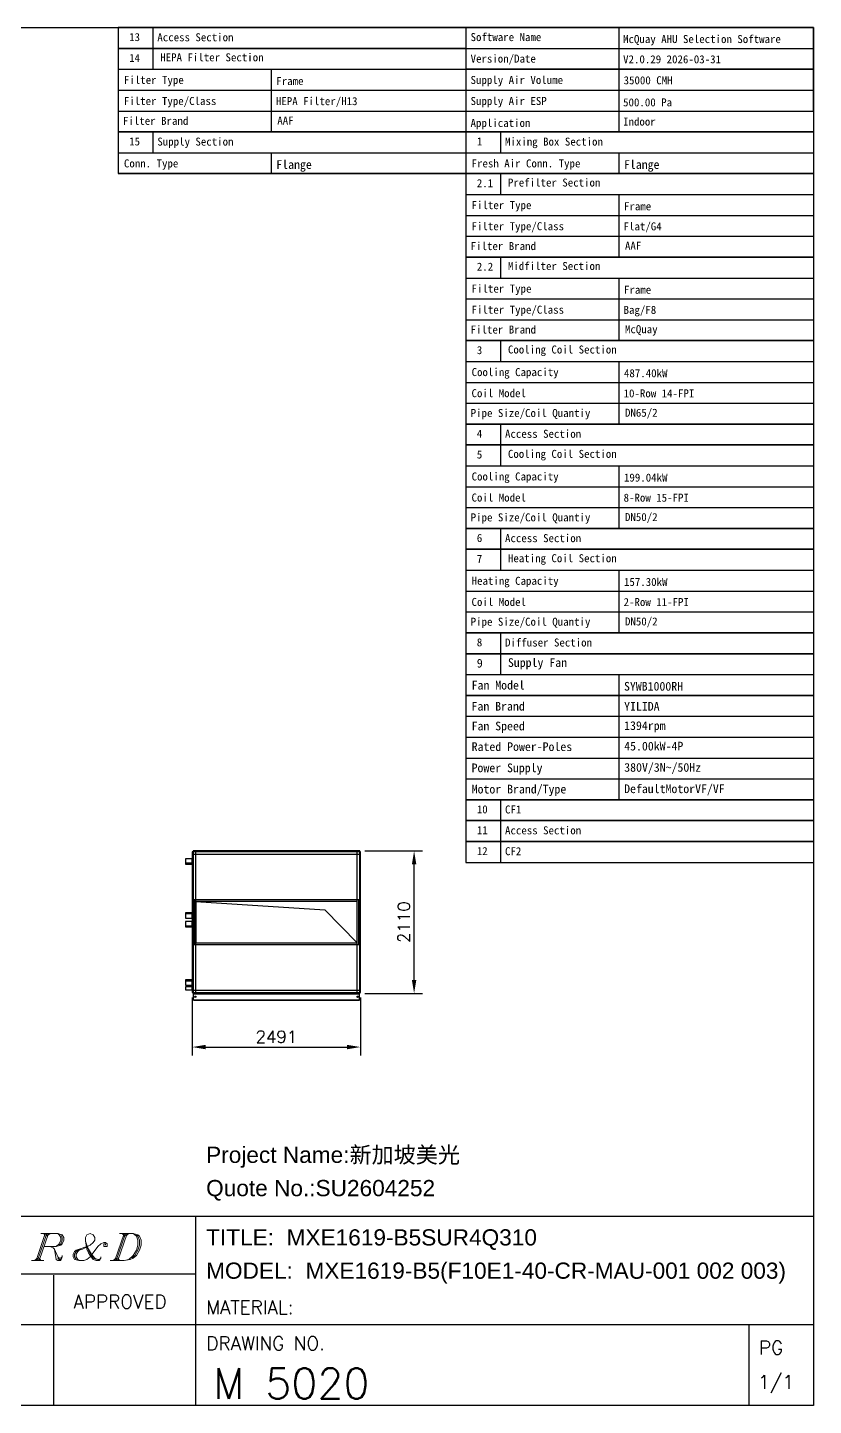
# Model space of a CAD drawing. Header units: millimetres. Extents: x -7350 to 21750, y -6100 to 14306.
# Drawn here: x 10108 to 21750, y -6100 to 14300 of the extents above; entities that cross this region are included whole.
import ezdxf
from ezdxf.enums import TextEntityAlignment as Align

# ---------------------------------------------------------------- set-up
doc = ezdxf.new("R2010")
doc.units = ezdxf.units.MM
for name, color, linetype in [('Dim', 1, 'Continuous'), ('McFlang', 7, 'Continuous'), ('McFrame', 7, 'Continuous')]:
    doc.layers.add(name, color=color, linetype=linetype)
doc.layers.add('OBJECT', color=7, linetype='Continuous', lineweight=25)
doc.styles.add('Arial', font='arial.ttf')
doc.styles.add('ROMANS', font='romans.shx')
doc.styles.add('vm', font='宋体', dxfattribs={"height": 198})
doc.dimstyles.new('McDim', dxfattribs={"dimscale": 100, "dimtxt": 1.8, "dimasz": 2, "dimexe": 1.25, "dimexo": 0.625, "dimtad": 1, "dimdec": 1, "dimdsep": 46, "dimtxsty": 'ROMANS', "dimcen": 2.5, "dimadec": 0, "dimazin": 0, "dimtfac": 1, "dimtmove": 0, "dimatfit": 1, "dimfxl": 0, "dimarcsym": 0})

# ---------------------------------------------------------------- blocks, each defined once
blk = doc.blocks.new('*D48')
at = {"layer": 'Defpoints', "color": 0}
for p in [(12549, 0), (15040, 0), (15040, -794)]:
    blk.add_point(p, dxfattribs=at)
at = {"layer": 'Dim', "color": 0, "lineweight": -2}
for p, q in [((12549, -62), (12549, -919)), ((15040, -62), (15040, -919)), ((12749, -794), (14840, -794))]:
    blk.add_line(p, q, dxfattribs=at)
at = {"layer": 'Dim', "color": 0}
for points in [[(12749, -761), (12749, -827), (12549, -794)], [(14840, -761), (14840, -827), (15040, -794)]]:
    blk.add_solid(points, dxfattribs=at)
at = {"layer": 'Dim', "color": 0, "insert": (13794, -642), "char_height": 180, "attachment_point": 5, "style": 'ROMANS'}
blk.add_mtext('2491', dxfattribs=at)
blk = doc.blocks.new('*D49')
at = {"layer": 'Defpoints', "color": 0}
for p in [(15040, 2110), (15834, 2110), (15040, 0)]:
    blk.add_point(p, dxfattribs=at)
at = {"layer": 'Dim', "color": 0, "lineweight": -2}
for p, q in [((15102, 2110), (15959, 2110)), ((15834, 200), (15834, 1910)), ((15102, 0), (15959, 0))]:
    blk.add_line(p, q, dxfattribs=at)
at = {"layer": 'Dim', "color": 0}
for points in [[(15801, 1910), (15867, 1910), (15834, 2110)], [(15801, 200), (15867, 200), (15834, 0)]]:
    blk.add_solid(points, dxfattribs=at)
at = {"layer": 'Dim', "color": 0, "insert": (15682, 1055), "char_height": 180, "attachment_point": 5, "rotation": 90, "style": 'ROMANS'}
blk.add_mtext('2110', dxfattribs=at)

msp = doc.modelspace()

# ---------------------------------------------------------------- linework, layer by layer
for points in [[(12449, 1915.6), (12549, 1915.6), (12549, 1991.6), (12449, 1991.6)], [(12449, 1931.6), (12549, 1931.6), (12549, 1991.6), (12449, 1991.6)], [(12449, 1931.6), (12549, 1931.6), (12549, 1991.6), (12449, 1991.6)], [(12449, 1116.4), (12549, 1116.4), (12549, 1192.4), (12449, 1192.4)], [(12449, 1116.4), (12549, 1116.4), (12549, 1176.4), (12449, 1176.4)], [(12449, 1116.4), (12549, 1116.4), (12549, 1176.4), (12449, 1176.4)], [(12449, 986.6), (12549, 986.6), (12549, 1062.6), (12449, 1062.6)], [(12449, 1002.6), (12549, 1002.6), (12549, 1062.6), (12449, 1062.6)], [(12449, 1002.6), (12549, 1002.6), (12549, 1062.6), (12449, 1062.6)], [(12449, 123.9), (12549, 123.9), (12549, 199.9), (12449, 199.9)], [(12449, 123.9), (12549, 123.9), (12549, 183.9), (12449, 183.9)], [(12449, 123.9), (12549, 123.9), (12549, 183.9), (12449, 183.9)], [(12449, 55.3), (12549, 55.3), (12549, 97.3), (12449, 97.3)], [(12449, 55.3), (12549, 55.3), (12549, 97.3), (12449, 97.3)]]:
    msp.add_lwpolyline(points, close=True)
at = {"layer": 'Dim', "color": 1}
for p, q in [((16599.5, 14300), (11449.5, 14300)), ((11964.5, 14300), (11964.5, 13991)), ((21749.5, 14300), (16599.5, 14300)), ((16599.5, 14300), (16599.5, 12755)), ((18865.5, 14300), (18865.5, 12755)), ((21749.5, 13682), (21749.5, 14300)), ((11449.5, 13991), (16599.5, 13991)), ((16599.5, 13991), (11449.5, 13991)), ((11449.5, 13991), (11449.5, 13064)), ((11964.5, 13991), (11964.5, 13682)), ((16599.5, 13991), (21749.5, 13991)), ((16599.5, 13991), (16599.5, 13064)), ((11449.5, 13682), (16599.5, 13682)), ((13715.5, 13682), (13715.5, 13064)), ((21749.5, 13682), (16599.5, 13682)), ((16599.5, 13682), (21749.5, 13682)), ((21749.5, 13064), (21749.5, 13682)), ((11449.5, 13373), (16599.5, 13373)), ((16599.5, 13373), (21749.5, 13373)), ((11449.5, 13064), (16599.5, 13064)), ((11449.5, 13064), (11449.5, 12755)), ((13715.5, 13064), (13715.5, 12755)), ((16599.5, 13064), (21749.5, 13064)), ((16599.5, 13064), (16599.5, 12755)), ((21749.5, 13064), (21749.5, 12755)), ((11449.5, 12755), (16599.5, 12755)), ((16599.5, 12755), (11449.5, 12755)), ((11449.5, 12755), (11449.5, 12137)), ((11964.5, 12755), (11964.5, 12446)), ((16599.5, 12755), (21749.5, 12755)), ((21749.5, 12755), (16599.5, 12755)), ((16599.5, 12755), (16599.5, 12137)), ((16599.5, 12755), (16599.5, 12137)), ((17114.5, 12755), (17114.5, 12446)), ((21749.5, 12755), (21749.5, 12137)), ((11449.5, 12446), (16599.5, 12446)), ((13715.5, 12446), (13715.5, 12137)), ((16599.5, 12446), (21749.5, 12446)), ((18865.5, 12446), (18865.5, 12137)), ((16599.5, 12137), (11449.5, 12137)), ((11449.5, 12137), (16599.5, 12137)), ((21749.5, 12137), (16599.5, 12137)), ((16599.5, 12137), (21749.5, 12137)), ((21749.5, 12137), (16599.5, 12137)), ((16599.5, 12137), (16599.5, 11210)), ((17114.5, 12137), (17114.5, 11828)), ((21749.5, 12137), (21749.5, 11210)), ((16599.5, 11828), (21749.5, 11828)), ((18865.5, 11828), (18865.5, 11210)), ((16599.5, 11519), (21749.5, 11519)), ((16599.5, 11210), (21749.5, 11210)), ((16599.5, 11210), (16599.5, 10901)), ((18865.5, 11210), (18865.5, 10901)), ((21749.5, 11210), (21749.5, 10901)), ((16599.5, 10901), (21749.5, 10901)), ((21749.5, 10901), (16599.5, 10901)), ((16599.5, 10901), (16599.5, 9974)), ((17114.5, 10901), (17114.5, 10592)), ((21749.5, 10901), (21749.5, 9974)), ((16599.5, 10592), (21749.5, 10592)), ((18865.5, 10592), (18865.5, 9974)), ((16599.5, 10283), (21749.5, 10283)), ((16599.5, 9974), (21749.5, 9974)), ((16599.5, 9974), (16599.5, 9665)), ((18865.5, 9974), (18865.5, 9665)), ((21749.5, 9974), (21749.5, 9665)), ((16599.5, 9665), (21749.5, 9665)), ((21749.5, 9665), (16599.5, 9665)), ((16599.5, 9665), (16599.5, 8738)), ((17114.5, 9665), (17114.5, 9356)), ((21749.5, 9665), (21749.5, 8738)), ((16599.5, 9356), (21749.5, 9356)), ((18865.5, 9356), (18865.5, 8738)), ((16599.5, 9047), (21749.5, 9047)), ((16599.5, 8738), (21749.5, 8738)), ((16599.5, 8738), (16599.5, 8429)), ((18865.5, 8738), (18865.5, 8429)), ((21749.5, 8738), (21749.5, 8429)), ((16599.5, 8429), (21749.5, 8429)), ((21749.5, 8429), (16599.5, 8429)), ((17114.5, 8429), (17114.5, 8120)), ((16599.5, 8120), (21749.5, 8120)), ((21749.5, 8120), (16599.5, 8120)), ((16599.5, 8120), (16599.5, 7193)), ((17114.5, 8120), (17114.5, 7811)), ((21749.5, 8120), (21749.5, 7193)), ((16599.5, 7811), (21749.5, 7811)), ((18865.5, 7811), (18865.5, 7193)), ((16599.5, 7502), (21749.5, 7502)), ((16599.5, 7193), (21749.5, 7193)), ((16599.5, 7193), (16599.5, 6884)), ((18865.5, 7193), (18865.5, 6884)), ((21749.5, 7193), (21749.5, 6884)), ((16599.5, 6884), (21749.5, 6884)), ((21749.5, 6884), (16599.5, 6884)), ((17114.5, 6884), (17114.5, 6575)), ((16599.5, 6575), (21749.5, 6575)), ((21749.5, 6575), (16599.5, 6575)), ((16599.5, 6575), (16599.5, 5648)), ((17114.5, 6575), (17114.5, 6266)), ((21749.5, 6575), (21749.5, 5648)), ((16599.5, 6266), (21749.5, 6266)), ((18865.5, 6266), (18865.5, 5648)), ((16599.5, 5957), (21749.5, 5957)), ((16599.5, 5648), (21749.5, 5648)), ((16599.5, 5648), (16599.5, 5339)), ((18865.5, 5648), (18865.5, 5339)), ((21749.5, 5648), (21749.5, 5339)), ((16599.5, 5339), (21749.5, 5339)), ((21749.5, 5339), (16599.5, 5339)), ((17114.5, 5339), (17114.5, 5030)), ((16599.5, 5030), (21749.5, 5030)), ((21749.5, 5030), (16599.5, 5030)), ((16599.5, 5030), (16599.5, 4103)), ((17114.5, 5030), (17114.5, 4721)), ((21749.5, 5030), (21749.5, 4103)), ((16599.5, 4721), (21749.5, 4721)), ((18865.5, 4721), (18865.5, 4103)), ((21749.5, 4412), (16599.5, 4412)), ((16599.5, 4412), (21749.5, 4412)), ((16599.5, 4103), (21749.5, 4103)), ((16599.5, 4103), (16599.5, 3794)), ((18865.5, 4103), (18865.5, 3794)), ((21749.5, 4103), (21749.5, 3794)), ((16599.5, 3794), (21749.5, 3794)), ((16599.5, 3794), (16599.5, 3485)), ((18865.5, 3794), (18865.5, 3485)), ((21749.5, 3794), (21749.5, 3485)), ((16599.5, 3485), (21749.5, 3485)), ((16599.5, 3485), (16599.5, 3176)), ((18865.5, 3485), (18865.5, 3176)), ((21749.5, 3485), (21749.5, 3176)), ((16599.5, 3176), (21749.5, 3176)), ((16599.5, 3176), (16599.5, 2867)), ((18865.5, 3176), (18865.5, 2867)), ((21749.5, 3176), (21749.5, 2867)), ((16599.5, 2867), (21749.5, 2867)), ((21749.5, 2867), (16599.5, 2867)), ((17114.5, 2867), (17114.5, 2558)), ((16599.5, 2558), (21749.5, 2558)), ((21749.5, 2558), (16599.5, 2558)), ((17114.5, 2558), (17114.5, 2249)), ((16599.5, 2249), (21749.5, 2249)), ((21749.5, 2249), (16599.5, 2249)), ((17114.5, 2249), (17114.5, 1940)), ((16599.5, 1940), (21749.5, 1940))]:
    msp.add_line(p, q, dxfattribs=at)
at = {"layer": 'Dim'}
for p, q in [((11449.5, 14300), (11449.5, 13991)), ((16599.5, 14300), (16599.5, 13991)), ((16599.5, 8429), (16599.5, 8120)), ((21749.5, 8429), (21749.5, 8120)), ((16599.5, 6884), (16599.5, 6575)), ((21749.5, 6884), (21749.5, 6575)), ((16599.5, 5339), (16599.5, 5030)), ((21749.5, 5339), (21749.5, 5030)), ((16599.5, 2867), (16599.5, 2558)), ((21749.5, 2867), (21749.5, 2558)), ((16599.5, 2558), (16599.5, 2249)), ((21749.5, 2558), (21749.5, 2249)), ((16599.5, 2249), (16599.5, 1940)), ((21749.5, 2249), (21749.5, 1940))]:
    msp.add_line(p, q, dxfattribs=at)
at = {"layer": 'McFlang'}
for p in [(12599, 1361.5), (14990, 748.5)]:
    msp.add_line(p, (14511.8, 1238.9), dxfattribs=at)
for points in [[(12574, 723.5), (15015, 723.5), (15015, 1386.5), (12574, 1386.5)], [(12599, 748.5), (14990, 748.5), (14990, 1361.5), (12599, 1361.5)]]:
    msp.add_lwpolyline(points, close=True, dxfattribs=at)
at = {"layer": 'McFrame', "color": 5}
for p, q in [((12549, 2060), (15040, 2060)), ((12599, 12), (12599, 2098)), ((14990, 12), (14990, 2098)), ((12549, 50), (15040, 50))]:
    msp.add_line(p, q, dxfattribs=at)
at = {"layer": 'McFrame'}
for p, q in [((12566, 0), (15023, 0)), ((12566, -100), (12566, 0)), ((15023, -100), (15023, 0)), ((12566, -5.3), (15023, -5.3)), ((12566, -94.7), (15023, -94.7)), ((12566, -100), (15023, -100))]:
    msp.add_line(p, q, dxfattribs=at)
for points in [[(12549, 12), (15040, 12), (15040, 2098), (12549, 2098)], [(12561, 0), (15028, 0), (15028, 2110), (12561, 2110)]]:
    msp.add_lwpolyline(points, close=True, dxfattribs=at)
for centre in [(12593, -50), (14996, -50)]:
    msp.add_circle(centre, 11, dxfattribs=at)
at = {"layer": 'OBJECT'}
for p, q in [((-7350.5, -3300), (21749.5, -3300)), ((12599.5, -6100), (12599.5, -3300)), ((1049.5, -4150), (12599.5, -4150)), ((10499.5, -6100), (10499.5, -4169.79)), ((1049.5, -4900), (21749.5, -4900)), ((20799.5, -6100), (20799.5, -4900))]:
    msp.add_line(p, q, dxfattribs=at)
at = {"layer": 'OBJECT', "lineweight": 0}
for p, q in [((10371.63, -3555.73), (10234.57, -3956.13)), ((10394.47, -3555.73), (10257.42, -3956.13)), ((10417.32, -3555.73), (10280.26, -3956.13)), ((10303.1, -3555.73), (10554.7, -3555.73)), ((10325.94, -3555.73), (10394.47, -3574.66)), ((10348.79, -3555.73), (10371.63, -3593.91)), ((10440.16, -3555.73), (10394.47, -3593.91)), ((10463, -3555.73), (10394.47, -3574.66)), ((10554.7, -3555.73), (10623.23, -3574.66)), ((10554.7, -3555.73), (10577.54, -3574.66)), ((10577.54, -3574.66), (10600.38, -3612.84)), ((10600.38, -3651.02), (10577.54, -3708.13)), ((10600.38, -3574.66), (10623.23, -3612.84)), ((10600.38, -3612.84), (10600.38, -3651.02)), ((10623.23, -3651.02), (10600.38, -3708.13)), ((10623.23, -3574.66), (10646.07, -3612.84)), ((10623.23, -3612.84), (10623.23, -3651.02)), ((10646.07, -3651.02), (10623.23, -3708.13)), ((10646.07, -3612.84), (10646.07, -3651.02)), ((10988.71, -3574.66), (10965.87, -3612.84)), ((10965.87, -3612.84), (10965.87, -3669.95)), ((10965.87, -3669.95), (10988.71, -3784.49)), ((10965.87, -3669.95), (10988.71, -3727.38)), ((11034.4, -3555.73), (10988.71, -3574.66)), ((11080.41, -3574.66), (11034.4, -3555.73)), ((11103.25, -3612.84), (11080.41, -3574.66)), ((11080.41, -3689.2), (11103.25, -3651.02)), ((11103.25, -3651.02), (11103.25, -3612.84)), ((11537.26, -3555.73), (11400.21, -3956.13)), ((11560.43, -3555.73), (11423.05, -3956.13)), ((11583.27, -3555.73), (11445.89, -3956.13)), ((11468.73, -3555.73), (11674.65, -3555.73)), ((11491.58, -3555.73), (11560.43, -3574.66)), ((11514.42, -3555.73), (11537.26, -3593.91)), ((11606.12, -3555.73), (11560.43, -3593.91)), ((11628.96, -3555.73), (11560.43, -3574.66)), ((11674.65, -3555.73), (11743.17, -3574.66)), ((11674.65, -3555.73), (11720.33, -3593.91)), ((11720.33, -3574.66), (11743.17, -3593.91)), ((11720.33, -3593.91), (11743.17, -3651.02)), ((11743.17, -3574.66), (11766.02, -3593.91)), ((11743.17, -3593.91), (11766.02, -3651.02)), ((11743.17, -3651.02), (11743.17, -3727.38)), ((11766.02, -3593.91), (11788.86, -3651.02)), ((11766.02, -3651.02), (11766.02, -3727.38)), ((11788.86, -3651.02), (11788.86, -3727.38)), ((10531.53, -3746.31), (10348.79, -3746.31)), ((10440.16, -3746.31), (10485.84, -3765.56)), ((10485.84, -3765.56), (10508.69, -3784.49)), ((10508.69, -3784.49), (10554.7, -3898.7)), ((10508.69, -3784.49), (10531.53, -3936.88)), ((10577.54, -3708.13), (10531.53, -3746.31)), ((10600.38, -3727.38), (10531.53, -3746.31)), ((10600.38, -3708.13), (10577.54, -3727.38)), ((10623.23, -3708.13), (10600.38, -3727.38)), ((10783.13, -3860.85), (10805.97, -3822.67)), ((10783.13, -3898.7), (10783.13, -3860.85)), ((10805.97, -3822.67), (10828.81, -3803.41)), ((10805.97, -3860.85), (10828.81, -3822.67)), ((10805.97, -3898.7), (10805.97, -3860.85)), ((10828.81, -3803.41), (10874.5, -3784.49)), ((10828.81, -3822.67), (10851.65, -3803.41)), ((10828.81, -3860.85), (10851.65, -3822.67)), ((10828.81, -3898.7), (10828.81, -3860.85)), ((10851.65, -3803.41), (10897.34, -3784.49)), ((10851.65, -3822.67), (10874.5, -3803.41)), ((10874.5, -3784.49), (10988.71, -3746.31)), ((10874.5, -3803.41), (10920.18, -3784.49)), ((10920.18, -3784.49), (11034.4, -3727.38)), ((10988.71, -3746.31), (11034.4, -3727.38)), ((10988.71, -3727.38), (11011.55, -3784.49)), ((10988.71, -3746.31), (11011.55, -3803.41)), ((10988.71, -3784.49), (11011.55, -3841.59)), ((11011.55, -3784.49), (11057.57, -3860.85)), ((11011.55, -3803.41), (11080.41, -3917.95)), ((11011.55, -3841.59), (11034.4, -3879.77)), ((11034.4, -3727.38), (11080.41, -3689.2)), ((11148.94, -3746.31), (11034.4, -3898.7)), ((11057.57, -3860.85), (11103.25, -3917.95)), ((11194.62, -3708.13), (11148.94, -3746.31)), ((11240.31, -3689.2), (11194.62, -3708.13)), ((11263.15, -3689.2), (11240.31, -3689.2)), ((11263.15, -3708.13), (11240.31, -3708.13)), ((11240.31, -3708.13), (11240.31, -3746.31)), ((11240.31, -3746.31), (11285.99, -3746.31)), ((11285.99, -3708.13), (11263.15, -3689.2)), ((11263.15, -3727.38), (11263.15, -3708.13)), ((11285.99, -3746.31), (11285.99, -3708.13)), ((11720.33, -3803.41), (11674.65, -3879.77)), ((11743.17, -3803.41), (11697.49, -3879.77)), ((11743.17, -3727.38), (11720.33, -3803.41)), ((11766.02, -3803.41), (11720.33, -3879.77)), ((11766.02, -3727.38), (11743.17, -3803.41)), ((11788.86, -3727.38), (11766.02, -3803.41)), ((10166.05, -3956.13), (10348.79, -3956.13)), ((10257.42, -3936.88), (10188.89, -3956.13)), ((10257.42, -3917.95), (10211.73, -3956.13)), ((10257.42, -3936.88), (10325.94, -3956.13)), ((10280.26, -3917.95), (10303.1, -3956.13)), ((10531.53, -3936.88), (10554.7, -3956.13)), ((10554.7, -3898.7), (10577.54, -3917.95)), ((10554.7, -3917.95), (10577.54, -3936.88)), ((10554.7, -3956.13), (10600.38, -3956.13)), ((10577.54, -3917.95), (10600.38, -3917.95)), ((10577.54, -3936.88), (10600.38, -3936.88)), ((10600.38, -3917.95), (10623.23, -3898.7)), ((10600.38, -3956.13), (10623.23, -3898.7)), ((10623.23, -3898.7), (10623.23, -3879.77)), ((10805.97, -3936.88), (10783.13, -3898.7)), ((10828.81, -3936.88), (10805.97, -3898.7)), ((10874.5, -3956.13), (10805.97, -3936.88)), ((10897.34, -3956.13), (10805.97, -3936.88)), ((10851.65, -3936.88), (10828.81, -3898.7)), ((10874.5, -3956.13), (10851.65, -3936.88)), ((10943.03, -3956.13), (10874.5, -3956.13)), ((10988.71, -3936.88), (10943.03, -3956.13)), ((11034.4, -3898.7), (10988.71, -3936.88)), ((11034.4, -3879.77), (11080.41, -3936.88)), ((11080.41, -3917.95), (11126.09, -3936.88)), ((11080.41, -3936.88), (11126.09, -3956.13)), ((11103.25, -3917.95), (11148.94, -3936.88)), ((11126.09, -3956.13), (11171.78, -3956.13)), ((11148.94, -3936.88), (11171.78, -3936.88)), ((11171.78, -3956.13), (11194.62, -3917.95)), ((11171.78, -3936.88), (11194.62, -3917.95)), ((11194.62, -3917.95), (11194.62, -3898.7)), ((11537.26, -3956.13), (11331.68, -3956.13)), ((11423.05, -3936.88), (11354.52, -3956.13)), ((11423.05, -3917.95), (11377.36, -3956.13)), ((11423.05, -3936.88), (11491.58, -3956.13)), ((11445.89, -3917.95), (11468.73, -3956.13)), ((11628.96, -3936.88), (11537.26, -3956.13)), ((11606.12, -3936.88), (11537.26, -3956.13)), ((11674.65, -3879.77), (11606.12, -3936.88)), ((11674.65, -3917.95), (11628.96, -3936.88)), ((11697.49, -3879.77), (11651.8, -3917.95)), ((11720.33, -3879.77), (11674.65, -3917.95))]:
    msp.add_line(p, q, dxfattribs=at)
at = {"layer": 'OBJECT'}
msp.add_lwpolyline([(-7350.5, -6100), (-7350.5, 14300), (21749.5, 14300), (21749.5, -6100)], close=True, dxfattribs=at)

# ---------------------------------------------------------------- texts
at = {"layer": 'OBJECT', "style": 'vm'}
for s, height, p in [('13', 118.45, (11612.92, 14158.95)), ('Access Section', 118.45, (12030.75, 14156.42)), ('Software Name', 118.45, (16670.58, 14158.95)), ('McQuay AHU Selection Software', 118.45, (18929.81, 14129.61)), ('14', 118.45, (11612.92, 13849.95)), ('HEPA Filter Section', 118.45, (12073.73, 13859.32)), ('Version/Date', 118.45, (16670.58, 13840.31)), ('V2.0.29 2026-03-31', 118.45, (18929.81, 13830.17)), ('Filter Type', 118.45, (11535.79, 13524.86)), ('Frame', 118.45, (13792.79, 13508.28)), ('Supply Air Volume', 118.45, (16670.58, 13524.06)), ('35000 CMH', 118.45, (18937.19, 13519.46)), ('Filter Type/Class', 118.45, (11534.81, 13212.76)), ('HEPA Filter/H13', 118.45, (13787.19, 13210.46)), ('Supply Air ESP', 118.45, (16670.58, 13212.64)), ('500.00 Pa', 118.45, (18929.81, 13192.81)), ('Filter Brand', 118.45, (11522.45, 12918.98)), ('AAF', 118.45, (13807.58, 12923.68)), ('Application', 118.45, (16670.58, 12887.65)), ('Indoor', 118.45, (18929.81, 12907.79)), ('15', 118.45, (11612.92, 12613.95)), ('Supply Section ', 118.45, (12030.75, 12611.42)), ('1', 118.45, (16762.92, 12613.95)), ('Mixing Box Section', 118.45, (17180.75, 12611.42)), ('Conn. Type', 118.45, (11535.79, 12288.86)), ('Flange', 128.75, (13792.79, 12272.28)), ('Fresh Air Conn. Type', 118.45, (16685.79, 12288.86)), ('Flange', 128.75, (18942.79, 12272.28)), ('2.1', 118.45, (16762.92, 11995.95)), ('Prefilter Section', 118.45, (17223.73, 12005.32)), ('Filter Type', 118.45, (16685.79, 11670.86)), ('Frame', 118.45, (18942.79, 11654.28)), ('Filter Type/Class', 118.45, (16684.81, 11358.76)), ('Flat/G4', 118.45, (18937.19, 11356.46)), ('Filter Brand', 118.45, (16672.45, 11064.98)), ('AAF', 118.45, (18957.58, 11069.68)), ('2.2', 118.45, (16762.92, 10759.95)), ('Midfilter Section', 118.45, (17223.73, 10769.32)), ('Filter Type', 118.45, (16685.79, 10434.86)), ('Frame', 118.45, (18942.79, 10418.28)), ('Filter Type/Class', 118.45, (16684.81, 10122.76)), ('Bag/F8', 118.45, (18937.19, 10120.46)), ('Filter Brand', 118.45, (16672.45, 9828.98)), ('McQuay', 118.45, (18957.58, 9833.68)), ('Cooling Coil Section', 118.45, (17223.73, 9533.32)), ('3', 118.45, (16762.92, 9523.95)), ('Cooling Capacity', 118.45, (16685.79, 9198.86)), ('487.40kW', 118.45, (18942.79, 9182.28)), ('Coil Model', 118.45, (16684.81, 8886.76)), ('10-Row 14-FPI', 118.45, (18937.19, 8884.46)), ('Pipe Size/Coil Quantiy', 118.45, (16672.45, 8592.98)), ('DN65/2', 118.45, (18957.58, 8597.68)), ('4', 118.45, (16762.92, 8287.95)), ('Access Section', 118.45, (17180.75, 8285.42)), ('5', 118.45, (16762.92, 7978.95)), ('Cooling Coil Section', 118.45, (17223.73, 7988.32)), ('Cooling Capacity', 118.45, (16685.79, 7653.86)), ('199.04kW', 118.45, (18942.79, 7637.28)), ('Coil Model', 118.45, (16684.81, 7341.76)), ('8-Row 15-FPI', 118.45, (18937.19, 7339.46)), ('Pipe Size/Coil Quantiy', 118.45, (16672.45, 7047.98)), ('DN50/2', 118.45, (18957.58, 7052.68)), ('6', 118.45, (16762.92, 6742.95)), ('Access Section', 118.45, (17180.75, 6740.42)), ('7', 118.45, (16762.92, 6433.95)), ('Heating Coil Section', 118.45, (17223.73, 6443.32)), ('Heating Capacity', 118.45, (16685.79, 6108.86)), ('157.30kW', 118.45, (18942.79, 6092.28)), ('Coil Model', 118.45, (16684.81, 5796.76)), ('2-Row 11-FPI', 118.45, (18937.19, 5794.46)), ('Pipe Size/Coil Quantiy', 118.45, (16672.45, 5502.98)), ('DN50/2', 118.45, (18957.58, 5507.68)), ('8', 118.45, (16762.92, 5197.95)), ('Diffuser Section', 118.45, (17180.75, 5195.42)), ('9', 128.75, (16762.92, 4888.95)), ('Supply Fan', 128.75, (17223.73, 4898.32)), ('Fan Model', 128.75, (16685.79, 4563.86)), ('SYWB1000RH', 128.75, (18942.79, 4547.28)), ('Fan Brand', 128.75, (16684.81, 4251.76)), ('YILIDA', 128.75, (18944.81, 4250.22)), ('Fan Speed', 128.75, (16685.15, 3959.14)), ('1394rpm', 128.75, (18945.38, 3964.97)), ('Rated Power-Poles', 128.75, (16686.62, 3653.38)), ('45.00kW-4P', 128.75, (18945.95, 3661.69)), ('Power Supply', 128.75, (16685.37, 3339.96)), ('380V/3N~/50Hz', 128.75, (18946.69, 3346.41)), ('Motor Brand/Type', 128.75, (16686.9, 3024.85)), ('DefaultMotorVF/VF', 128.75, (18945.42, 3030.22)), ('10', 118.45, (16762.92, 2725.95)), ('CF1', 118.45, (17180.75, 2723.42)), ('11', 118.45, (16762.92, 2416.95)), ('Access Section', 118.45, (17180.75, 2414.42)), ('12', 118.45, (16762.92, 2107.95)), ('CF2', 118.45, (17180.75, 2105.42))]:
    msp.add_text(s, height=height, dxfattribs=at).set_placement(p, align=Align.MIDDLE_LEFT)
at = {"layer": 'OBJECT'}
for s, height, style, p in [('Project Name:新加坡美光', 240, 'Arial', (12753.22, -2509.28)), ('Quote No.:SU2604252', 240, 'Arial', (12753.22, -3001.74)), ('TITLE:  MXE1619-B5SUR4Q310', 240, 'Arial', (12753.22, -3731.93)), ('MODEL:  MXE1619-B5(F10E1-40-CR-MAU-001 002 003)', 240, 'Arial', (12753.22, -4224.4)), ('MATERIAL:  ', 200, 'ROMANS', (12753.22, -4746.59)), ('DRAWING NO.', 200, 'ROMANS', (12755.39, -5281.29)), ('M 5020', 450, 'ROMANS', (12858.74, -6000)), ('1/1', 200, 'ROMANS', (20929.79, -5853.52))]:
    msp.add_text(s, height=height, dxfattribs=dict(at, style=style)).set_placement(p)
at = {"layer": 'OBJECT', "style": 'ROMANS'}
for s, p in [('APPROVED', (11477.97, -4564.3)), ('PG', (21122.34, -5244.8))]:
    msp.add_text(s, height=200, dxfattribs=at).set_placement(p, align=Align.MIDDLE)

# ---------------------------------------------------------------- dimensions: what is measured, and where the dimension line sits
at = {"layer": 'Dim'}
dim = msp.add_linear_dim(base=(15834, 2110), p1=(15040, 0), p2=(15040, 2110), angle=90, dimstyle='McDim', dxfattribs=at)
dim.commit()
dim.dimension.update_dxf_attribs({"geometry": '*D49', "text_midpoint": (15681.5, 1055)})
dim = msp.add_linear_dim(base=(15040, -794), p1=(12549, 0), p2=(15040, 0), dimstyle='McDim', dxfattribs=at)
dim.commit()
dim.dimension.update_dxf_attribs({"geometry": '*D48', "text_midpoint": (13794.5, -641.5)})

doc.saveas('drawing.dxf')
